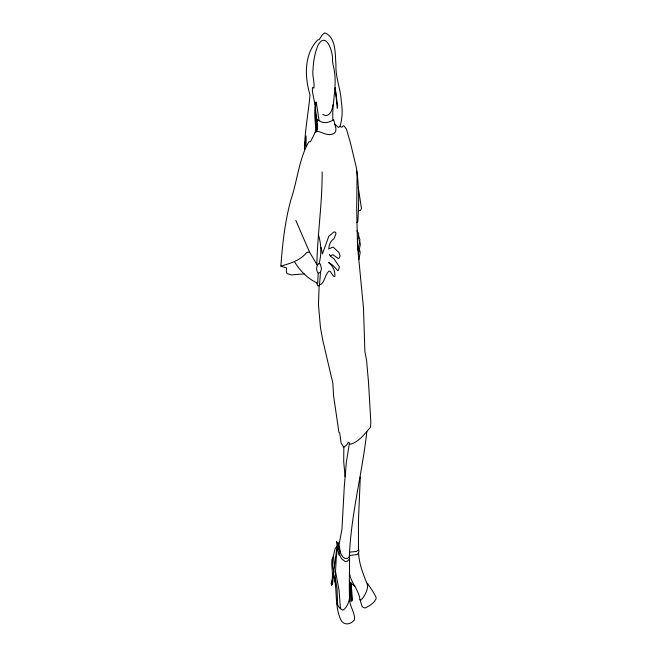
<?xml version="1.0" encoding="UTF-8"?>
<svg xmlns="http://www.w3.org/2000/svg" width="657" height="657" viewBox="0 0 657 657"><rect width="100%" height="100%" fill="white"/><g stroke="black" fill="none" stroke-linecap="round" stroke-linejoin="round"><path stroke-width="0.99" d="M332.902 120.165C331.769 102.254 338.01 84.416 333.46 66.571A15.99 5.872 -86.8 0 1 332.516 60.116C333.255 52.7 326.168 30.082 317.873 45.505C314.818 53.069 313.405 61.2 313.036 69.33C311.935 75.711 314.884 81.87 313.865 88.153L312.855 87.291L312.404 88.169L312.412 91.578L314.999 104.701M356.85 222.444L357.769 221.696C358.927 204.803 359.207 187.721 356.776 170.943M322.119 171.945C322.382 202.865 317.503 233.522 316.855 264.41M333.469 555.592L334.356 566.851L332.483 584.155L331.703 585.165L331.095 583.703C334.684 574.579 329.51 564.371 333.469 555.592L335.095 548.694L337.181 545.729L336.507 541.311C339.743 546.714 339.069 554.672 344.843 558.45L347.832 558.302L349.36 556.413C350.961 514.291 362.278 473.368 366.836 431.559M360.315 476.957L358.451 520.451L358.443 549.901L356.373 551.437L349.573 552.176C349.68 567.41 349.023 582.931 349.549 598.272C349.13 605.877 355.207 612.267 354.517 619.781C350.28 625.308 342.56 625.636 340.236 618.401C334.249 604.12 337.772 588.007 333.23 573.306L331.703 585.165M315.574 105.58L315.483 102.164C314.112 111.641 314.966 121.553 316.198 131.022L316.764 131.096C319.179 121.561 313.578 111.173 316.28 102.098L319.031 120.601C323.425 124.066 329.362 122.563 333.666 119.763L335.973 128.788L335.62 131.728L334.15 133.346C328.681 136.664 323.006 132.64 317.676 131.252L315.155 132.451L311.065 140.705L310.276 141.863L308.921 141.707C298.771 159.158 297.481 180.7 290.928 199.613C285.023 221.294 282.461 243.747 280.868 266.11L286.592 268.007L286.321 271.045L287.019 273.599L291.478 274.913L304.257 273.87M334.93 581.979L336.294 557.382L337.517 547.01L338.996 555.124L340.17 551.683L339.069 544.554L341.944 529.419L344.293 486.509L346.346 462.191L349.425 443.171M319.13 285.713L318.464 304.634L320.435 327.449L322.85 340.663L332.844 383.105L333.6 395.884L338.889 432.224L339.685 432.791L341.114 443.007L343.825 447.286L343.718 461.97L345.114 476.736M334.356 566.851L337.181 545.729M318.44 234.828C321.322 244.215 321.618 254.259 319.08 263.703M316.107 127.762L316.773 123.409M294.492 261.7C300.027 270.799 307.788 278.954 317.733 283.167L318.218 273.287C316.263 271.021 316.272 267.424 317.495 264.796L318.859 263.712L320.296 263.884L321.495 268.491L320.517 272.277L319.466 285.672L317.643 285.869L316.625 282.609M358.328 254.325L360.356 244.232L359.658 240.856M332.918 104.775C332.565 109.078 330.726 115.115 325.716 115.739L322.694 114.4M357.392 242.548C357.925 238.705 360.217 234.122 356.948 230.837M357.925 250.194L359.896 239.567L358.623 235.888M317.068 121.553L317.388 119.878L319.031 120.601M315.155 132.451L315.803 129.388M358.845 259.655L360.184 252.617L359.478 249.249M349.549 598.272C348.612 602.699 346.904 607.676 342.88 610.189L339.217 607.643L336.86 603.496M334.815 124.272L338.355 127.442L339.932 126.546C342.527 118.285 342.642 109.76 341.246 101.178C340.655 88.876 335.374 77 335.957 64.78C335.013 54.383 336.376 37.424 324.788 32.85L322.291 34.813L319.269 39.519L317.487 40.126C303.863 54.621 304.634 77.115 310.014 94.895C308.379 113.07 304.791 131.047 304.454 149.32L306.088 135.999L306.063 146.174M337.813 549.909L338.659 547.141M349.984 555.518L356.767 554.565L357.917 553.884L358.911 551.642L358.418 548.275M338.01 544.768L339.414 541.401M349.434 580.788L350.871 601.27L351.84 600.859L352.415 599.43L351.109 583.096M349.458 559.132L347.233 561.275L345.295 561.62L341.599 558.713L339.324 554.171M343.825 447.286L346.756 444.896L348.424 442.087L350.419 444.247C359.026 441.915 364.701 433.694 370.425 427.403L370.852 422.435L368.52 382.358L366.573 360.25L364.881 351.544L363.493 308.108L357.539 246.219L356.694 209.041L357.088 174.507L356.562 168.537L350.37 142.594L346.411 129.051L343.972 125.873L343.102 125.84L342.092 127.195L339.932 126.546M329.288 254.464L330.315 256.058L332.812 254.686L338.232 258.431L338.955 258.217L340.137 256.049L338.971 252.526L333.132 247.048L328.73 248.913C329.067 245.11 330.43 240.659 333.994 238.713L335.908 234.007L335.727 232.373L334.101 231.864L328.829 236.233L322.39 253.914L321.15 247.459M280.868 266.11C290.427 263.358 300.109 260.624 306.844 252.362L309.603 252.239L317.306 265.173M318.218 273.287L320.517 272.277M358.418 210.716L360.422 210.437L361.49 208.68L358.246 187.311M319.672 284.522L320.961 284.53C325.158 280.859 324.993 274.536 329.108 270.98L330.323 271.546L333.173 275.759L334.15 276.581L334.93 276.17C335.234 271.185 332.705 265.584 328.681 262.529L332.713 265.182L337.78 270.659L338.429 270.208L339.423 266.931L333.986 258.792L330.315 256.058M349.376 572.526C350.493 582.545 358.829 589.543 359.979 599.603L361.079 600.055C364.602 596.113 367.501 590.98 367.665 585.568C363.732 575.072 358.911 564.264 358.607 552.619M355.002 586.184L351.552 583.703L350.427 582.168L351.84 600.859M367.378 583.194L373.25 592.023L375.894 596.835L376.132 598.691C374.227 603.183 369.415 605.853 365.235 607.947L363.362 607.594L362.04 606.321L359.979 599.603M295.814 220.448L309.603 252.239M333.879 572.033L332.434 564.889L332.196 559.206M335.645 572.107L339.061 590.29L340.482 608.883M335.234 577.717L337.033 588.385L337.632 604.859M337.575 106.097L337.287 108.306L335.177 87.808L337.575 106.097M317.035 128.197L316.904 129.651C314.843 126.653 316.009 117.275 315.409 112.651L317.035 128.197"/></g></svg>
